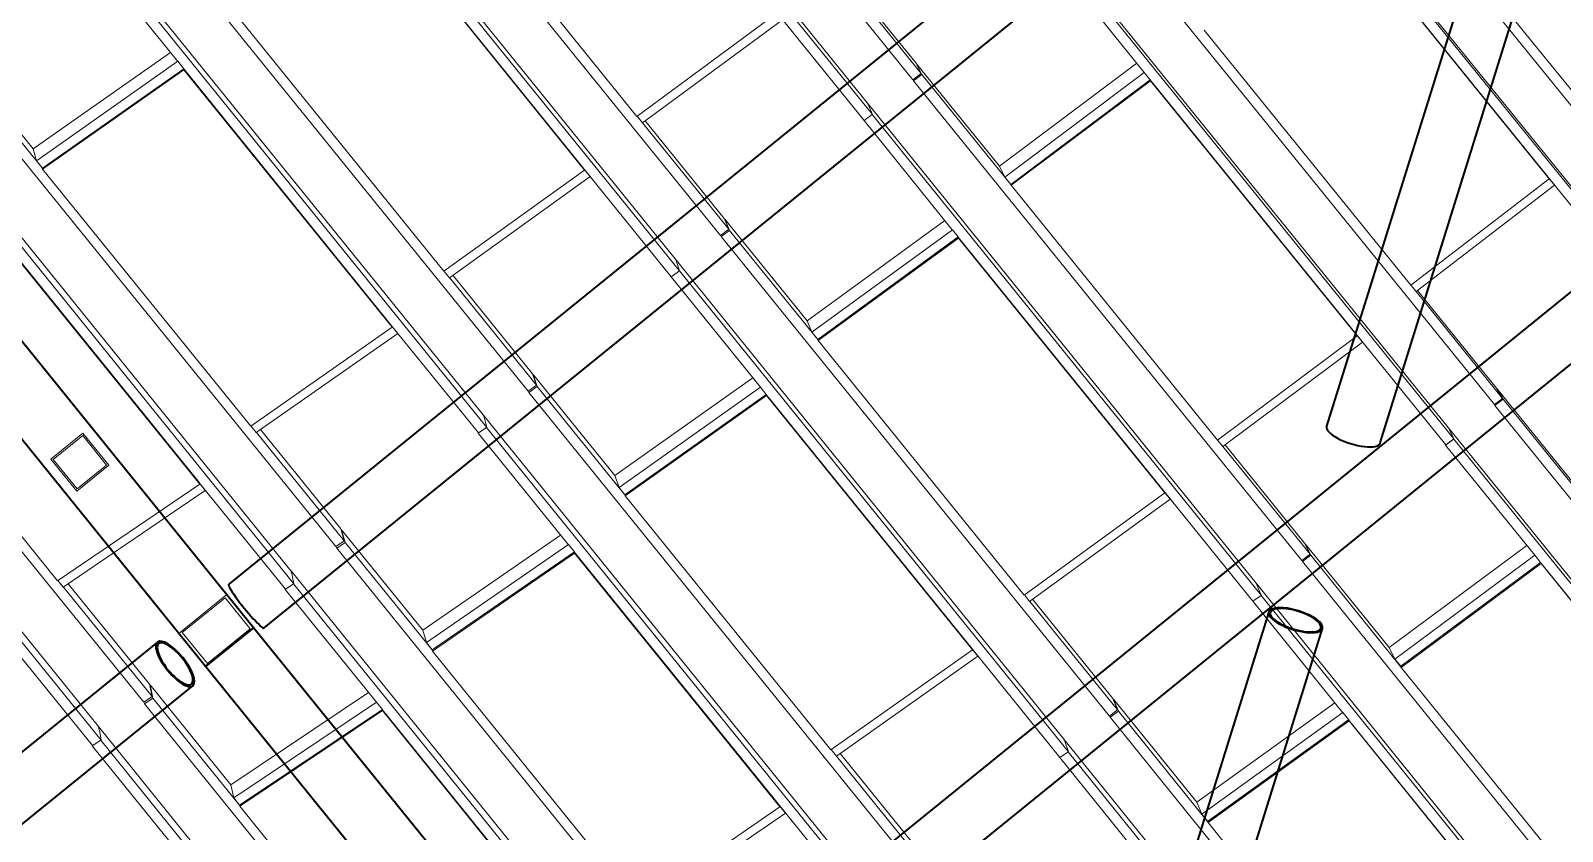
# Model space of a CAD drawing. Header units: millimetres. Extents: x 834681283 to 835686922, y 817551134 to 819407044.
# Drawn here: x 835279040 to 835286483, y 818112914 to 818116803 of the extents above; entities that cross this region are included whole.
import ezdxf

# ---------------------------------------------------------------- set-up
doc = ezdxf.new("R2010")
doc.units = ezdxf.units.MM
doc.header["$LTSCALE"] = 1200
doc.header["$MEASUREMENT"] = 0
for name, pattern in [('P01-MAGP-P-RF$0$P01_MS_01_N1-FloorPlan-PART2OFUPPERROOFSETTINGOUT$0$BH DASHED2', [3, 2, -1]), ('P01-MAGP-P-RF$0$P01_MS_01_N1-FloorPlan-PART2OFUPPERROOFSETTINGOUT$0$BH DASHED3', [2, 1, -1]), ('P01-MAGP-P-RF$0$PHANTOM', [2.5, 1.25, -0.25, 0.25, -0.25, 0.25, -0.25])]:
    doc.linetypes.add(name, pattern=pattern)
for name, color, linetype, lineweight in [('P01-MAGP-P-RF$0$MMH053__', 253, 'P01-MAGP-P-RF$0$PHANTOM', 40), ('P01-MAGP-P-RF$0$P01_MS_01_N1-FloorPlan-PART2OFUPPERROOFSETTINGOUT$0$S-BEAM', 253, 'Continuous', 35), ('P01-MAGP-P-RF$0$P01_MS_01_N1-FloorPlan-PART2OFUPPERROOFSETTINGOUT$0$S-BEAM-HIDN', 253, 'P01-MAGP-P-RF$0$P01_MS_01_N1-FloorPlan-PART2OFUPPERROOFSETTINGOUT$0$BH DASHED2', 18), ('P01-MAGP-P-RF$0$P01_MS_01_N1-FloorPlan-PART2OFUPPERROOFSETTINGOUT$0$S-COLS-HIDN', 253, 'P01-MAGP-P-RF$0$P01_MS_01_N1-FloorPlan-PART2OFUPPERROOFSETTINGOUT$0$BH DASHED3', 18), ('P01-MAGP-P-RF$0$ROOF MESH HALF TONE$0$A-GLAZ', 253, 'Continuous', 9), ('P01-MAGP-P-RF$0$ROOF MESH HALF TONE$0$A-MASS', 253, 'Continuous', 9)]:
    doc.layers.add(name, color=color, linetype=linetype, lineweight=lineweight)

# ---------------------------------------------------------------- blocks, each defined once
blk = doc.blocks.new('P01-MAGP-P-RF$0$P01_MS_01_N1-FloorPlan-PART2OFUPPERROOFSETTINGOUT$0$Circular Hollow Sections - CHS273x10_PSB97-8447592-PART 2 OF  UPPER ROOF SETTING OUT')
at = {"layer": 'P01-MAGP-P-RF$0$P01_MS_01_N1-FloorPlan-PART2OFUPPERROOFSETTINGOUT$0$S-BEAM'}
for p, q in [((54065.3, 19189.7), (47102.4, 14314.3)), ((47259, 14090.6), (54221.8, 18966))]:
    blk.add_line(p, q, dxfattribs=at)
for major_axis, start_param, end_param in [((-78.3, 111.8), 3.141593, 6.283185), ((-72.6, 103.6), 0, 3.141593), ((-78.3, 111.8), 0, 3.141593), ((-72.6, 103.6), 3.141593, 6.283185)]:
    blk.add_ellipse((54143.5, 19077.9), major_axis=major_axis, ratio=0.35249, start_param=start_param, end_param=end_param, dxfattribs=at)
blk = doc.blocks.new('P01-MAGP-P-RF$0$P01_MS_01_N1-FloorPlan-PART2OFUPPERROOFSETTINGOUT$0$Circular Hollow Sections - CHS273x10_PSB97-8449452-PART 2 OF  UPPER ROOF SETTING OUT')
at = {"layer": 'P01-MAGP-P-RF$0$P01_MS_01_N1-FloorPlan-PART2OFUPPERROOFSETTINGOUT$0$S-BEAM'}
for p, q in [((61278.9, 24240.7), (54430.4, 19445.3)), ((54587, 19221.7), (61580.8, 24118.8))]:
    blk.add_line(p, q, dxfattribs=at)
blk.add_ellipse((54508.7, 19333.5), major_axis=(-78.3, 111.8), ratio=0.107703, start_param=0, end_param=3.141593, dxfattribs=at)
blk = doc.blocks.new('P01-MAGP-P-RF$0$P01_MS_01_N1-FloorPlan-PART2OFUPPERROOFSETTINGOUT$0$Circular Hollow Sections - CHS273x10_PSB97-8449628-PART 2 OF  UPPER ROOF SETTING OUT')
at = {"layer": 'P01-MAGP-P-RF$0$P01_MS_01_N1-FloorPlan-PART2OFUPPERROOFSETTINGOUT$0$S-BEAM'}
for p, q in [((64377.8, 19085.9), (58086.5, 14680.7)), ((58236.8, 14452.7), (64534.4, 18862.3))]:
    blk.add_line(p, q, dxfattribs=at)
for major_axis, start_param, end_param in [((-78.3, 111.8), 0, 3.141593), ((-72.6, 103.6), 0, 3.141593), ((-78.3, 111.8), 3.141593, 6.283185), ((-72.6, 103.6), 3.141593, 6.283185)]:
    blk.add_ellipse((64456.1, 18974.1), major_axis=major_axis, ratio=0.124577, start_param=start_param, end_param=end_param, dxfattribs=at)
at = {"layer": 'P01-MAGP-P-RF$0$P01_MS_01_N1-FloorPlan-PART2OFUPPERROOFSETTINGOUT$0$S-BEAM-HIDN'}
for p, q in [((58086.5, 14680.7), (57753.7, 14447.7)), ((57910.3, 14224), (58236.7, 14452.6))]:
    blk.add_line(p, q, dxfattribs=at)
blk.add_ellipse((57832, 14335.9), major_axis=(-78.3, 111.8), ratio=0.124577, start_param=0, end_param=3.141593, dxfattribs=at)
blk = doc.blocks.new('P01-MAGP-P-RF$0$P01_MS_01_N1-FloorPlan-PART2OFUPPERROOFSETTINGOUT$0$Circular Hollow Sections - CHS273x10_PSB97-8467866-PART 2 OF  UPPER ROOF SETTING OUT')
at = {"layer": 'P01-MAGP-P-RF$0$P01_MS_01_N1-FloorPlan-PART2OFUPPERROOFSETTINGOUT$0$S-BEAM'}
for p, q in [((63246, 21955.8), (56140.7, 16980.6)), ((56297.2, 16756.9), (63402.6, 21732.1))]:
    blk.add_line(p, q, dxfattribs=at)
blk = doc.blocks.new('P01-MAGP-P-RF$0$P01_MS_01_N1-FloorPlan-PART2OFUPPERROOFSETTINGOUT$0$Circular Hollow Sections - CHS273x8_PSB100-8475782-PART 2 OF  UPPER ROOF SETTING OUT')
at = {"layer": 'P01-MAGP-P-RF$0$P01_MS_01_N1-FloorPlan-PART2OFUPPERROOFSETTINGOUT$0$S-BEAM'}
for p, q in [((60060, 19739.9), (61755, 24085.1)), ((61435.4, 24017.1), (59805.7, 19839.1))]:
    blk.add_line(p, q, dxfattribs=at)
blk.add_ellipse((59932.9, 19789.5), major_axis=(-127.2, 49.6), ratio=0.335518, start_param=0, end_param=3.141593, dxfattribs=at)
at = {"layer": 'P01-MAGP-P-RF$0$P01_MS_01_N1-FloorPlan-PART2OFUPPERROOFSETTINGOUT$0$S-BEAM-HIDN'}
for p, q in [((61599.3, 24437), (61435.5, 24017.1)), ((61755, 24085.2), (61853.6, 24337.8))]:
    blk.add_line(p, q, dxfattribs=at)
for major_axis, start_param, end_param in [((-127.2, 49.6), 0, 3.141593), ((-119.7, 46.7), 0, 3.141593), ((-127.2, 49.6), 3.141593, 6.283185), ((-119.7, 46.7), 3.141593, 6.283185)]:
    blk.add_ellipse((61726.4, 24387.4), major_axis=major_axis, ratio=0.335518, start_param=start_param, end_param=end_param, dxfattribs=at)
blk = doc.blocks.new('P01-MAGP-P-RF$0$P01_MS_01_N1-FloorPlan-PART2OFUPPERROOFSETTINGOUT$0$Circular Hollow Sections - CHS273x8_PSB100-8475727-PART 2 OF  UPPER ROOF SETTING OUT')
at = {"layer": 'P01-MAGP-P-RF$0$P01_MS_01_N1-FloorPlan-PART2OFUPPERROOFSETTINGOUT$0$S-BEAM'}
for p, q in [((59462.7, 18959.7), (57767, 14612.7)), ((58026, 14525.5), (59717, 18860.5))]:
    blk.add_line(p, q, dxfattribs=at)
for major_axis, start_param, end_param in [((-127.2, 49.6), 3.141593, 6.283185), ((-119.7, 46.7), 3.141593, 6.283185), ((-127.2, 49.6), 0, 3.141593), ((-119.7, 46.7), 0, 3.141593)]:
    blk.add_ellipse((59589.8, 18910.1), major_axis=major_axis, ratio=0.347416, start_param=start_param, end_param=end_param, dxfattribs=at)
at = {"layer": 'P01-MAGP-P-RF$0$P01_MS_01_N1-FloorPlan-PART2OFUPPERROOFSETTINGOUT$0$S-BEAM-HIDN'}
for p, q in [((57766.9, 14612.6), (57668.5, 14360.2)), ((57922.8, 14261), (58026, 14525.4))]:
    blk.add_line(p, q, dxfattribs=at)
for start_param, end_param in [(0, 2.60078), (2.605062, 3.141593)]:
    blk.add_ellipse((57795.6, 14310.6), major_axis=(-127.2, 49.6), ratio=0.347416, start_param=start_param, end_param=end_param, dxfattribs=at)
blk = doc.blocks.new('P01-MAGP-P-RF$0$ROOF MESH HALF TONE')
at = {"layer": 'P01-MAGP-P-RF$0$ROOF MESH HALF TONE$0$A-GLAZ', "lineweight": 5}
for p, q in [((56198.3, 24113.6), (57917.8, 21658.4)), ((57689.7, 21560.2), (55969.3, 24018)), ((55987, 23964.7), (57709.4, 21504.1)), ((55213.3, 23423.6), (56932.3, 20969.3)), ((56705.3, 20870.5), (54985, 23328.6)), ((54999.5, 23272.7), (56722.2, 20811.3)), ((59891.9, 23033.1), (61612.2, 20576.4)), ((61378.2, 20480.8), (59657.6, 22938.4)), ((56567.7, 21574.1), (55643, 22894.2)), ((59683.4, 22886.3), (61405, 20427.3)), ((54228.3, 22733.9), (55947.1, 20280.3)), ((55720.7, 20180.5), (54000.5, 22638.7)), ((56294.4, 21336.2), (55370.7, 22656)), ((55371.9, 22651.2), (56295.7, 21331.4)), ((53969.5, 22554.9), (54360.3, 21996.3)), ((54011.8, 22580.3), (55734.6, 20118.4)), ((61250, 21180), (60334.8, 22487)), ((58906.2, 22342.9), (60626, 19887)), ((60025.3, 22311), (61363.4, 20399.7)), ((60053.6, 22269.2), (60968.6, 20962.3)), ((55578.9, 20889.2), (54655.7, 22207.1)), ((57581, 22226.1), (57959.6, 21685.6)), ((57591.2, 22232.7), (57938.5, 21736.7)), ((60394.2, 19792.1), (58673.8, 22249.4)), ((58696.3, 22195), (60418.5, 19735)), ((53274.5, 22128.7), (53630, 21621.4)), ((58654.5, 22168), (59041.6, 21615)), ((53243.7, 22044.5), (54962.4, 19591.5)), ((53286, 22070), (53667.4, 21525.6)), ((54328.1, 22042.4), (53630, 21621.4)), ((57279.8, 22031.2), (57667.5, 21477.4)), ((53641.8, 21563), (54360.7, 21996.5)), ((53668.1, 21525.4), (54387, 21958.9)), ((54387, 21958.9), (54360.7, 21996.5)), ((55308.7, 20641), (54386.7, 21958.7)), ((54386.7, 21958.7), (54387.7, 21953.6)), ((57281.3, 22026.6), (56567.7, 21574.1)), ((56592.3, 21540.7), (57305.9, 21993.3)), ((54735.8, 19490.3), (53015.8, 21948.6)), ((53024, 21887.7), (54746.8, 19425.6)), ((53668.7, 21520.1), (54387.7, 21953.6)), ((54387.7, 21953.6), (55309.7, 20636)), ((57959.6, 21685.6), (57938.5, 21736.7)), ((57940, 21734.4), (58307.5, 21209.8)), ((57940, 21734.4), (57962.7, 21679.8)), ((60261, 20494), (59346.3, 21800.2)), ((57917.8, 21658.4), (57959.6, 21685.6)), ((57920.8, 21652.8), (57918.3, 21658.7)), ((57962.7, 21679.8), (57920.8, 21652.8)), ((57962.7, 21679.8), (58356.1, 21118)), ((59008.3, 21662.6), (58307.5, 21209.8)), ((53630, 21621.4), (53641.8, 21563)), ((57920.8, 21652.8), (59640.1, 19197.8)), ((58330.2, 21155.4), (59041.8, 21615.1)), ((59041.6, 21615), (60376.6, 19708)), ((59067.9, 21577.8), (59041.8, 21615.1)), ((53641.8, 21563), (53668.1, 21525.4)), ((53668, 21525.4), (53667.7, 21525.2)), ((53668.7, 21520.1), (53667.7, 21525.2)), ((54590.3, 20204.7), (53668.7, 21520.1)), ((56568.6, 21574.6), (56592.3, 21540.7)), ((56592.6, 21540.9), (56974.3, 20996)), ((56606.2, 21549.5), (56956.3, 21049.6)), ((57689.7, 21560.2), (57691.2, 21555.7)), ((59410.1, 19102.4), (57689.7, 21560.2)), ((57709.4, 21504.1), (57692.9, 21553.6)), ((59067.7, 21577.7), (58356.1, 21118)), ((58356.4, 21118.1), (59067.9, 21577.8)), ((58358.1, 21113.3), (59069.6, 21573)), ((59067.7, 21577.7), (59069.6, 21573)), ((59069.6, 21573), (59983.9, 20267.1)), ((57666.7, 21476.8), (57665.6, 21480.1)), ((57708.8, 21503.2), (57666.7, 21476.8)), ((57666.7, 21476.8), (58057.8, 20918)), ((57667.5, 21477.4), (57708.7, 21503.6)), ((57708.8, 21503.2), (59431.4, 19042.2)), ((52259.4, 21355.6), (53978.1, 18902.8)), ((56295.7, 21331.4), (55578.9, 20889.2)), ((55603.7, 20856.1), (56320.5, 21298.3)), ((56294.4, 21336.2), (56295.7, 21331.4)), ((56294.5, 21336.1), (56679.6, 20785.9)), ((56320.5, 21298.3), (56294.7, 21335.1)), ((53750.8, 18800), (52030.8, 21258.4)), ((54322.8, 19946.1), (53402.6, 21261.2)), ((53403.3, 21256), (54323.5, 19940.8)), ((52036.1, 21195.1), (53758.8, 18732.7)), ((58307.5, 21209.8), (58330.2, 21155.4)), ((58330.2, 21155.4), (58356.4, 21118.1)), ((58358.1, 21113.3), (58356.1, 21118)), ((59271.8, 19808.5), (58358.1, 21113.3)), ((56932.3, 20969.3), (56974.3, 20996)), ((56977.7, 20989.2), (56935.6, 20962.8)), ((56974.3, 20996), (56956.3, 21049.6)), ((56958.4, 21046.4), (57323.2, 20525.7)), ((56958.4, 21046.4), (56977.7, 20989.2)), ((56977.7, 20989.2), (57368.4, 20431.3)), ((56935.6, 20962.8), (56933.2, 20969.9)), ((56935.6, 20962.8), (58654.4, 18508.8)), ((58024.2, 20966), (57323.2, 20525.7)), ((57342.6, 20468.8), (58058.1, 20918.2)), ((58084.2, 20880.9), (58058.1, 20918.2)), ((60968.6, 20962.3), (60261, 20494)), ((60284.8, 20461), (60992.4, 20929.4)), ((60966.5, 20966.5), (60968.6, 20962.3)), ((60992.4, 20929.4), (60966.9, 20965.9)), ((55581.3, 20888), (55603.7, 20856.1)), ((55604.1, 20856.3), (55989.3, 20306.4)), ((55621.3, 20866.9), (55974.6, 20362.6)), ((56705.3, 20870.7), (56707, 20864.3)), ((58425.7, 18412.5), (56705.3, 20870.7)), ((56722.2, 20811.3), (56709, 20861.9)), ((58083.9, 20880.7), (57368.4, 20431.3)), ((57368.7, 20431.5), (58084.2, 20880.9)), ((57370, 20426.4), (58085.6, 20875.8)), ((58997, 19576.3), (58083.9, 20880.7)), ((58083.9, 20880.7), (58085.6, 20875.8)), ((58085.6, 20875.8), (58998.6, 19571.4)), ((53602.1, 19520.5), (52682.2, 20833.3)), ((56678.6, 20785.3), (56677.8, 20788.4)), ((56721, 20811), (56678.6, 20785.3)), ((56678.6, 20785.3), (57074.1, 20220.3)), ((56721, 20811), (58443.9, 18349.2)), ((55309.7, 20636), (54590.3, 20204.7)), ((55308.7, 20641), (55309.7, 20636)), ((55308.8, 20641), (55691.5, 20094.1)), ((55334.7, 20603.2), (55308.9, 20640)), ((54615.3, 20171.9), (55334.7, 20603.2)), ((57323.2, 20525.7), (57342.6, 20468.8)), ((57342.6, 20468.8), (57368.7, 20431.5)), ((60261.5, 20494.3), (60284.8, 20461)), ((57370, 20426.4), (57368.4, 20431.3)), ((58282.5, 19123.7), (57370, 20426.4)), ((60284.9, 20461.1), (60667.6, 19914.6)), ((60292.2, 20466), (60641.8, 19966.7)), ((55989.3, 20306.4), (55974.6, 20362.6)), ((55977.1, 20358.8), (56339.3, 19841.8)), ((55977.1, 20358.8), (55993, 20298.8)), ((55947.1, 20280.3), (55989.3, 20306.4)), ((55950.6, 20273.1), (55948.5, 20281.2)), ((55993, 20298.8), (55950.6, 20273.1)), ((55950.6, 20273.1), (57669.2, 17820)), ((55993, 20298.8), (56381, 19744.8)), ((57040, 20268.9), (56339.3, 19841.8)), ((59983.9, 20267.1), (59271.8, 19808.5)), ((59982, 20271.8), (59983.9, 20267.1)), ((60007.9, 20234.3), (59982.4, 20270.7)), ((54591.7, 20205.6), (54615.3, 20171.9)), ((54615.7, 20172.1), (55004.7, 19616.9)), ((54636.6, 20184.7), (54993.2, 19675.7)), ((55720.6, 20180.8), (55722.4, 20171.7)), ((57440.8, 17722.4), (55720.6, 20180.8)), ((56355.4, 19782.2), (57074.4, 20220.5)), ((56381.4, 19745), (57100.5, 20183.3)), ((56382.4, 19739.7), (57101.5, 20177.9)), ((57100.5, 20183.3), (57074.4, 20220.5)), ((58011.6, 18880.7), (57100.1, 20183.1)), ((57100.1, 20183.1), (57101.5, 20177.9)), ((57101.5, 20177.9), (58012.9, 18875.6)), ((59295.8, 19775.8), (60007.9, 20234.3)), ((55690.5, 20093.5), (55689.9, 20096.3)), ((55733, 20118.5), (55690.5, 20093.5)), ((55734.6, 20118.4), (55724.7, 20169.3)), ((55733, 20118.5), (57456.1, 17656)), ((55690.5, 20093.5), (56090.3, 19522.2)), ((60667.6, 19914.6), (60641.8, 19966.7)), ((60642.9, 19965.1), (61018.4, 19428.9)), ((60642.9, 19965.1), (60670.3, 19909.9)), ((54323.5, 19940.8), (53602.1, 19520.5)), ((53627.3, 19488), (54348.7, 19908.3)), ((54322.8, 19946.1), (54323.5, 19940.8)), ((54322.8, 19946), (54703.4, 19402.2)), ((54348.7, 19908.3), (54322.9, 19945.1)), ((60626, 19887), (60667.6, 19914.6)), ((60628.6, 19882.4), (60626.3, 19887.2)), ((60670.3, 19909.9), (60628.6, 19882.4)), ((60628.6, 19882.4), (62348.3, 17426.7)), ((60670.3, 19909.9), (61071.6, 19336.9)), ((56339.3, 19841.8), (56355.4, 19782.2)), ((59272.6, 19809), (59295.8, 19775.8)), ((56355.4, 19782.2), (56381.4, 19745)), ((56381.3, 19745), (56381, 19744.8)), ((56382.4, 19739.7), (56381, 19744.8)), ((57293.3, 18439.5), (56382.4, 19739.7)), ((59296, 19775.9), (59682, 19224.8)), ((59306.8, 19782.9), (59659.3, 19279.5)), ((60418.2, 19734.1), (60376.2, 19707.3)), ((60376.6, 19708), (60418, 19734.7)), ((60394.4, 19791.8), (60396, 19788)), ((62115.1, 17333.9), (60394.4, 19791.8)), ((60418.5, 19735), (60397.3, 19786.3)), ((60418.2, 19734.1), (62140.5, 17273.8)), ((55004.7, 19616.9), (54993.2, 19675.7)), ((54996, 19671.4), (55355.8, 19157.9)), ((54996, 19671.4), (55008.5, 19608.8)), ((60376.2, 19707.3), (60374.9, 19710.4)), ((60376.2, 19707.3), (60770.8, 19143.7)), ((54962.4, 19591.5), (55004.7, 19616.9)), ((54966.1, 19583.8), (54964.3, 19592.6)), ((55008.5, 19608.8), (54966.1, 19583.8)), ((54966.1, 19583.8), (56684.4, 17131.3)), ((55008.5, 19608.8), (55394.2, 19058.4)), ((58997, 19576.3), (59388.9, 19016.4)), ((58997, 19576.3), (58998.6, 19571.4)), ((59022.8, 19538.9), (58997.4, 19575.2)), ((53603.8, 19521.5), (53627.3, 19488)), ((53652.1, 19502.5), (54012.1, 18988.8)), ((56055.7, 19571.5), (55355.8, 19157.9)), ((55368.6, 19095.7), (56090.7, 19522.4)), ((56116.6, 19485.3), (56090.7, 19522.4)), ((58998.6, 19571.4), (58282.5, 19123.7)), ((58306.7, 19091.2), (59022.8, 19538.9)), ((53627.7, 19488.2), (54020.5, 18927.6)), ((54745.1, 19425.9), (54702.4, 19401.6)), ((54735.8, 19490.7), (54737.6, 19478)), ((56455.7, 17032.3), (54735.8, 19490.7)), ((54746.8, 19425.6), (54740, 19475.8)), ((54745.1, 19425.9), (56468.2, 16962.9)), ((55394.6, 19058.6), (56116.6, 19485.3)), ((55395.3, 19053), (56117.3, 19479.7)), ((57025.8, 18185.1), (56116.3, 19485)), ((56116.3, 19485), (56117.3, 19479.7)), ((56117.3, 19479.7), (57026.9, 18179.8)), ((54702.4, 19401.6), (54702.1, 19404)), ((54702.4, 19401.6), (55106.5, 18824.1)), ((59682, 19224.8), (59659.3, 19279.5)), ((59661, 19277), (60033.5, 18745.2)), ((59661, 19277), (59685, 19219.1)), ((53336.7, 19251.1), (53715.2, 18710.2)), ((59640.1, 19197.8), (59682, 19224.8)), ((59685, 19219.1), (59643, 19192.3)), ((59685, 19219.1), (60083.1, 18650.6)), ((55355.8, 19157.9), (55368.6, 19095.7)), ((59643, 19192.3), (59640.6, 19198.1)), ((59643, 19192.3), (61362.1, 16737.6)), ((60735.5, 19194.1), (60033.4, 18745.2)), ((60057.5, 18687.6), (60771, 19143.8)), ((60796.8, 19107), (60771, 19143.8)), ((55368.6, 19095.7), (55394.6, 19058.6)), ((55394.6, 19058.6), (55394.2, 19058.4)), ((55395.3, 19053), (55394.2, 19058.4)), ((58283.5, 19124.3), (58306.7, 19091.2)), ((58307, 19091.4), (58696.5, 18535.2)), ((58321.5, 19100.5), (58677.3, 18592.5)), ((59410.2, 19102.4), (59411.9, 19097.2)), ((61130.9, 16644.1), (59410.2, 19102.4)), ((59431.4, 19042.2), (59413.8, 19094.9)), ((60796.6, 19106.8), (60083.1, 18650.6)), ((60083.3, 18650.8), (60796.8, 19107)), ((60085.1, 18645.7), (60798.6, 19101.9)), ((61699.1, 17817.6), (60796.6, 19106.8)), ((60796.6, 19106.8), (60798.6, 19101.9)), ((60798.6, 19101.9), (61701.2, 17812.6)), ((54020.5, 18927.6), (54012.1, 18988.8)), ((54015, 18984.2), (54372.7, 18473.8)), ((54015, 18984.2), (54024.5, 18919.1)), ((56304.4, 17755.6), (55395.3, 19053)), ((59388.1, 19015.9), (59387, 19019.2)), ((59430.3, 19042), (59388.1, 19015.9)), ((59388.1, 19015.9), (59787.1, 18445.8)), ((59430.3, 19042), (61153.1, 16580.7)), ((53978.1, 18902.8), (54020.5, 18927.6)), ((54024.5, 18919.1), (53981.9, 18894.8)), ((54024.5, 18919.1), (54408, 18371.9)), ((53981.9, 18894.8), (53980.5, 18904.2)), ((53981.9, 18894.8), (55700.2, 16442.9)), ((55071.4, 18874.2), (54372.7, 18473.8)), ((58012.9, 18875.6), (57293.3, 18439.5)), ((57317.6, 18407.2), (58037.3, 18843.3)), ((58011.6, 18880.7), (58012.9, 18875.6)), ((58011.6, 18880.6), (58400.6, 18324.8)), ((58037.3, 18843.3), (58011.9, 18879.5)), ((53750.7, 18800.4), (53752.3, 18783.3)), ((55470.4, 16341.9), (53750.7, 18800.4)), ((53758.8, 18732.7), (53754.8, 18781.3)), ((54382.5, 18409.1), (55106.9, 18824.3)), ((54408.4, 18372.1), (55132.8, 18787.3)), ((54408.8, 18366.3), (55133.2, 18781.5)), ((55132.8, 18787.3), (55106.9, 18824.3)), ((56039.9, 17490), (55132.4, 18787)), ((55132.4, 18787), (55133.2, 18781.5)), ((55133.2, 18781.5), (56040.7, 17484.4)), ((53757, 18733.3), (53714.3, 18709.7)), ((53714.3, 18709.7), (54122.7, 18125.8)), ((53757, 18733.3), (55480.3, 16269.8)), ((60033.4, 18745.2), (60057.5, 18687.6)), ((60057.5, 18687.6), (60083.3, 18650.8)), ((60085.1, 18645.7), (60083.1, 18650.6)), ((60987.2, 17357.7), (60085.1, 18645.7)), ((58654.4, 18508.8), (58696.5, 18535.2)), ((58696.5, 18535.2), (58677.3, 18592.5)), ((58679.6, 18589.1), (59048.9, 18061.8)), ((58679.6, 18589.1), (58699.9, 18528.4)), ((54372.7, 18473.8), (54382.5, 18409.1)), ((58657.6, 18502.3), (58655.3, 18509.4)), ((58699.9, 18528.4), (58657.6, 18502.3)), ((58657.6, 18502.3), (60376.3, 16048.7)), ((58699.9, 18528.4), (59094.9, 17964.5)), ((59751.4, 18496.7), (59048.9, 18061.8)), ((54382.5, 18409.1), (54408.4, 18372.1)), ((57294.5, 18440.2), (57317.6, 18407.2)), ((57318, 18407.4), (57711.5, 17845.7)), ((57336.3, 18418.5), (57695.6, 17905.7)), ((58425.6, 18412.7), (58427.5, 18405.4)), ((60146.6, 15953.5), (58425.6, 18412.7)), ((58443.9, 18349.2), (58429.8, 18402.8)), ((59069.4, 18001.4), (59787.4, 18445.9)), ((59812.9, 18409), (59094.9, 17964.5)), ((59095.2, 17964.7), (59813.1, 18409.2)), ((59096.6, 17959.3), (59814.6, 18403.8)), ((59813.1, 18409.2), (59787.4, 18445.9)), ((60714.1, 17121.4), (59812.9, 18409)), ((59812.9, 18409), (59814.6, 18403.8)), ((59814.6, 18403.8), (60715.8, 17116.2)), ((54408.4, 18372.1), (54408, 18371.9)), ((54408.8, 18366.3), (54408, 18371.9)), ((55315.9, 17072), (54408.8, 18366.3)), ((58399.7, 18324.2), (58398.8, 18327.3)), ((58442.1, 18349.5), (58399.7, 18324.2)), ((58399.7, 18324.2), (58803.4, 17747.3)), ((58442.1, 18349.5), (60165.2, 15887.3)), ((57026.9, 18179.8), (56304.4, 17755.6)), ((57025.8, 18185.1), (57412.2, 17632.9)), ((57025.8, 18185.1), (57026.9, 18179.8)), ((57051.4, 18147.8), (57026, 18184.1)), ((56328.9, 17723.6), (57051.4, 18147.8)), ((59048.9, 18061.8), (59069.4, 18001.4)), ((59069.4, 18001.4), (59095.2, 17964.7)), ((59096.6, 17959.3), (59094.9, 17964.5)), ((59997.3, 16673.5), (59096.6, 17959.3))]:
    blk.add_line(p, q, dxfattribs=at)
at = {"layer": 'P01-MAGP-P-RF$0$ROOF MESH HALF TONE$0$A-MASS', "lineweight": 5}
for points, knots in [([(26562.4, 74606.9), (26761.6, 74322.5), (27146.8, 73772.4), (27692.3, 72993.3), (28212.8, 72249.9), (28631.9, 71651.3), (28962.1, 71179.8), (29208.1, 70828.5), (29453.3, 70478.3), (29657.8, 70186.2), (29821.5, 69952.4), (29985.3, 69718.5), (30190.2, 69425.9), (30436.3, 69074.4), (30682.7, 68722.5), (30929.4, 68370.1), (31135.3, 68076.1), (31300.2, 67840.6), (31423.9, 67663.9), (31547.8, 67487), (31671.8, 67310), (31795.8, 67132.8), (31961.4, 66896.4), (32251.5, 66482.1), (32583.9, 66007.3), (32917.4, 65531), (33168.1, 65173), (33419.4, 64814.1), (33671.2, 64454.5), (33923.7, 64093.9), (34261.1, 63612), (34684.6, 63007.2), (35195.7, 62277.2), (35709.9, 61542.9), (36227.4, 60803.8), (36922.1, 59811.8), (37624.1, 58809.1), (38334.4, 57794.7), (39050.5, 56772), (39956.9, 55477.6), (40879.8, 54159.6), (41628.8, 53089.9), (42196.1, 52279.7), (42769, 51461.4), (43346.6, 50636.6), (43927.9, 49806.4), (44511.9, 48972.4), (45097.7, 48135.7), (45684.5, 47297.8), (46271.1, 46459.9), (46856.8, 45623.5), (47441.5, 44788.5), (48219.3, 43677.6), (49188.3, 42293.7), (50151.9, 40917.6), (50919, 39822), (51683.6, 38730.1), (52634.7, 37371.8), (53768.6, 35752.4), (54707.5, 34411.5), (55455.1, 33343.8), (56014, 32545.6), (56571.2, 31749.9), (57126.6, 30956.6), (57680.4, 30165.8), (58140.4, 29508.9), (58507.6, 28984.5), (58736.7, 28657.3), (58919.8, 28395.8), (59057, 28199.8), (59194.1, 28004), (59331.1, 27808.3), (59468, 27612.8), (59650.5, 27352.3), (59878.2, 27027), (60151.1, 26637.3), (60514.4, 26118.4), (60967.6, 25471.3), (61509.7, 24697), (62050.3, 23925), (62589.3, 23155.2), (63126.7, 22387.7), (63662.6, 21622.4), (64196.9, 20859.3), (64729.7, 20098.3), (65261.1, 19339.5), (65702.6, 18708.9), (66055.1, 18205.5), (66319.1, 17828.4), (66582.8, 17451.9), (66846.1, 17075.9), (67109.2, 16700.1), (67459.9, 16199.2), (67898.8, 15572.4), (68427.7, 14817.1), (68960.2, 14056.5), (69498, 13288.5), (70223.9, 12251.9), (71151.7, 10926.9), (71923.6, 9824.4), (72319, 9259.7)], [0, 0, 0, 0, 0.011905, 0.02381, 0.035714, 0.047619, 0.053571, 0.059524, 0.065476, 0.071429, 0.074405, 0.077381, 0.083333, 0.089286, 0.095238, 0.10119, 0.107143, 0.110119, 0.113095, 0.116071, 0.119048, 0.122024, 0.125, 0.130952, 0.142857, 0.14881, 0.154762, 0.160714, 0.166667, 0.172619, 0.178571, 0.190476, 0.202381, 0.214286, 0.22619, 0.238095, 0.261905, 0.27381, 0.285714, 0.309524, 0.333333, 0.345238, 0.357143, 0.369048, 0.380952, 0.392857, 0.404762, 0.416667, 0.428571, 0.440476, 0.452381, 0.464286, 0.47619, 0.5, 0.52381, 0.535714, 0.547619, 0.571429, 0.595238, 0.619048, 0.630952, 0.642857, 0.654762, 0.666667, 0.678571, 0.690476, 0.696429, 0.702381, 0.705357, 0.708333, 0.71131, 0.714286, 0.717262, 0.720238, 0.72619, 0.732143, 0.738095, 0.75, 0.761905, 0.77381, 0.785714, 0.797619, 0.809524, 0.821429, 0.833333, 0.845238, 0.857143, 0.863095, 0.869048, 0.875, 0.880952, 0.886905, 0.892857, 0.904762, 0.916667, 0.928571, 0.940476, 0.952381, 0.97619, 1, 1, 1, 1]), ([(72319, 9259.7), (72269.6, 9330.3), (72171, 9471), (71975.1, 9750.9), (71635.1, 10236.5), (71157.2, 10918.9), (70595, 11721.9), (70042.4, 12511), (69498, 13288.5), (68960.2, 14056.5), (68427.7, 14817.1), (67898.8, 15572.4), (67459.9, 16199.2), (67109.2, 16700.1), (66846.1, 17075.9), (66582.8, 17451.9), (66319.1, 17828.4), (66055.1, 18205.5), (65790.7, 18583), (65526, 18961.1), (65172.5, 19465.9), (64818.3, 19971.8), (64463.3, 20478.8), (64196.7, 20859.5), (63929.7, 21240.8), (63662.4, 21622.7), (63394.6, 22005.1), (63171.2, 22324.2), (62992.2, 22579.7), (62857.9, 22771.5), (62723.5, 22963.5), (62589, 23155.6), (62454.4, 23347.8), (62274.8, 23604.3), (61960.2, 24053.6), (61329.5, 24954.3), (60424.6, 26246.7), (59332.2, 27806.7), (58416.4, 29114.7), (57772.4, 30034.5), (57403.5, 30561.2), (57126.4, 30957), (56848.9, 31353.3), (56571, 31750.2), (56292.6, 32147.8), (55920.9, 32678.7), (55268.8, 33609.9), (54332.9, 34946.6), (53391, 36291.7), (52633.8, 37373.1), (52064.1, 38186.7), (51492.5, 39003), (50919, 39822), (50343.7, 40643.7), (49766.5, 41468), (49187.5, 42294.9), (48606.9, 43124), (48024.9, 43955.3), (47441.5, 44788.5), (46856.8, 45623.5), (46271.1, 46459.9), (45684.5, 47297.8), (45097.7, 48135.7), (44511.9, 48972.4), (43927.9, 49806.4), (43346.6, 50636.6), (42769, 51461.4), (42196.1, 52279.7), (41628.8, 53089.9), (41067, 53892.1), (40510.6, 54686.8), (39959.4, 55474), (39231, 56514.3), (38332.3, 57797.8), (37448, 59060.7), (36748.4, 60059.8), (36227.4, 60803.8), (35709.9, 61542.9), (35002.9, 62552.6), (34291.9, 63568), (33576.3, 64590), (33042.4, 65352.5), (32511, 66111.5), (31981.8, 66867.2), (31454.6, 67620.1), (31016.8, 68245.4), (30667.3, 68744.5), (30405.5, 69118.4), (30144.1, 69491.8), (29882.9, 69864.7), (29665.5, 70175.2), (29491.7, 70423.5), (29361.4, 70609.6), (29231, 70795.8), (29057, 71044.3), (28838.6, 71356.2), (28574.2, 71733.8), (28217, 72243.9), (27759.1, 72897.9), (27182.4, 73721.5), (26774, 74304.7), (26562.4, 74606.9)], [0, 0, 0, 0, 0.002976, 0.005952, 0.011905, 0.02381, 0.035714, 0.047619, 0.059524, 0.071429, 0.083333, 0.095238, 0.107143, 0.113095, 0.119048, 0.125, 0.130952, 0.136905, 0.142857, 0.14881, 0.154762, 0.166667, 0.172619, 0.178571, 0.184524, 0.190476, 0.196429, 0.202381, 0.205357, 0.208333, 0.21131, 0.214286, 0.217262, 0.220238, 0.22619, 0.238095, 0.261905, 0.285714, 0.309524, 0.321429, 0.327381, 0.333333, 0.339286, 0.345238, 0.35119, 0.357143, 0.369048, 0.392857, 0.416667, 0.428571, 0.440476, 0.452381, 0.464286, 0.47619, 0.488095, 0.5, 0.511905, 0.52381, 0.535714, 0.547619, 0.559524, 0.571429, 0.583333, 0.595238, 0.607143, 0.619048, 0.630952, 0.642857, 0.654762, 0.666667, 0.678571, 0.690476, 0.702381, 0.72619, 0.75, 0.761905, 0.77381, 0.785714, 0.797619, 0.822917, 0.835565, 0.848214, 0.860863, 0.873512, 0.886161, 0.89881, 0.905134, 0.911458, 0.917783, 0.924107, 0.930432, 0.933594, 0.936756, 0.939918, 0.94308, 0.949405, 0.955729, 0.962054, 0.974702, 0.987351, 1, 1, 1, 1])]:
    blk.add_open_spline(points, degree=3, knots=knots, dxfattribs=at)
blk = doc.blocks.new('P01-MAGP-P-RF')
at = {"layer": 'P01-MAGP-P-RF$0$P01_MS_01_N1-FloorPlan-PART2OFUPPERROOFSETTINGOUT$0$S-BEAM'}
for p, q in [((835280123.4, 818113903.1), (835276343.3, 818118571.2)), ((835279890.2, 818113714.3), (835276110.2, 818118382.4)), ((835280123.4, 818113903.1), (835279890.2, 818113714.3)), ((835279890.2, 818113714.3), (835280123.4, 818113903.1)), ((835283903.5, 818109234.8), (835280123.4, 818113903.1)), ((835283670.4, 818109046), (835279890.2, 818113714.3))]:
    blk.add_line(p, q, dxfattribs=at)
at = {"layer": 'P01-MAGP-P-RF$0$P01_MS_01_N1-FloorPlan-PART2OFUPPERROOFSETTINGOUT$0$S-BEAM-HIDN'}
for p, q in [((835279760, 818113875.1), (835279993.1, 818114063.9)), ((835279984.9, 818114048.7), (835279776.6, 818113880)), ((835280106.8, 818113898.1), (835279984.9, 818114048.7)), ((835279776.6, 818113880), (835279898.5, 818113729.5)), ((835279898.5, 818113729.5), (835280106.8, 818113898.1))]:
    blk.add_line(p, q, dxfattribs=at)
at = {"layer": 'P01-MAGP-P-RF$0$P01_MS_01_N1-FloorPlan-PART2OFUPPERROOFSETTINGOUT$0$S-COLS-HIDN'}
for p, q in [((835279138.7, 818114721.8), (835279294.1, 818114847.7)), ((835279149.9, 818114720.6), (835279292.9, 818114836.4)), ((835279408.7, 818114693.4), (835279292.9, 818114836.4)), ((835279420, 818114692.3), (835279294.1, 818114847.7)), ((835279264.5, 818114566.4), (835279138.7, 818114721.8)), ((835279149.9, 818114720.6), (835279265.7, 818114577.6)), ((835279264.5, 818114566.4), (835279420, 818114692.3)), ((835279265.7, 818114577.6), (835279408.7, 818114693.4))]:
    blk.add_line(p, q, dxfattribs=at)
at = {"layer": 'P01-MAGP-P-RF$0$MMH053__', "rotation": 3.998948738169357}
blk.add_blockref('P01-MAGP-P-RF$0$ROOF MESH HALF TONE', (835227060.7, 818090920.1), dxfattribs=at)
at = {"layer": 'P01-MAGP-P-RF$0$P01_MS_01_N1-FloorPlan-PART2OFUPPERROOFSETTINGOUT$0$S-BEAM', "linetype": 'P01-MAGP-P-RF$0$P01_MS_01_N1-FloorPlan-PART2OFUPPERROOFSETTINGOUT$0$BH DASHED2', "lineweight": 18, "rotation": 3.998948738169357}
for name in ['P01-MAGP-P-RF$0$P01_MS_01_N1-FloorPlan-PART2OFUPPERROOFSETTINGOUT$0$Circular Hollow Sections - CHS273x8_PSB100-8475782-PART 2 OF  UPPER ROOF SETTING OUT', 'P01-MAGP-P-RF$0$P01_MS_01_N1-FloorPlan-PART2OFUPPERROOFSETTINGOUT$0$Circular Hollow Sections - CHS273x10_PSB97-8449452-PART 2 OF  UPPER ROOF SETTING OUT', 'P01-MAGP-P-RF$0$P01_MS_01_N1-FloorPlan-PART2OFUPPERROOFSETTINGOUT$0$Circular Hollow Sections - CHS273x10_PSB97-8467866-PART 2 OF  UPPER ROOF SETTING OUT', 'P01-MAGP-P-RF$0$P01_MS_01_N1-FloorPlan-PART2OFUPPERROOFSETTINGOUT$0$Circular Hollow Sections - CHS273x10_PSB97-8449628-PART 2 OF  UPPER ROOF SETTING OUT', 'P01-MAGP-P-RF$0$P01_MS_01_N1-FloorPlan-PART2OFUPPERROOFSETTINGOUT$0$Circular Hollow Sections - CHS273x8_PSB100-8475727-PART 2 OF  UPPER ROOF SETTING OUT']:
    blk.add_blockref(name, (835227060.7, 818090920.1), dxfattribs=at)
at = {"layer": 'P01-MAGP-P-RF$0$P01_MS_01_N1-FloorPlan-PART2OFUPPERROOFSETTINGOUT$0$S-BEAM', "rotation": 3.998948738169357}
blk.add_blockref('P01-MAGP-P-RF$0$P01_MS_01_N1-FloorPlan-PART2OFUPPERROOFSETTINGOUT$0$Circular Hollow Sections - CHS273x10_PSB97-8447592-PART 2 OF  UPPER ROOF SETTING OUT', (835227060.7, 818090920.1), dxfattribs=at)

msp = doc.modelspace()

# ---------------------------------------------------------------- block references
msp.add_blockref('P01-MAGP-P-RF', (0, 0))

doc.saveas('drawing.dxf')
